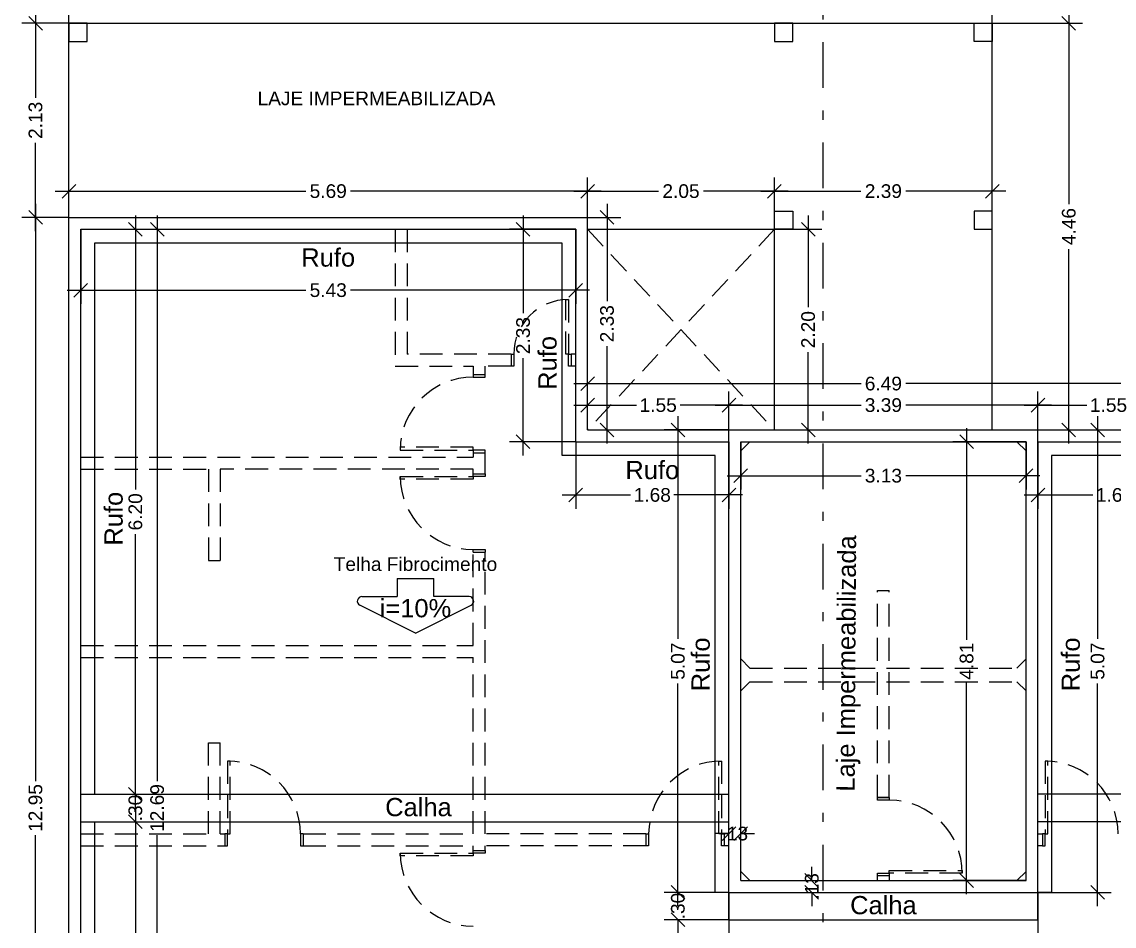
# Model space of a CAD drawing. Extents: x -120 to 1117, y 5 to 675.
# Drawn here: x 39.78 to 51.76, y 98.69 to 108.61 of the extents above; entities that cross this region are included whole.
import ezdxf
from ezdxf.enums import TextEntityAlignment as Align

# ---------------------------------------------------------------- set-up
doc = ezdxf.new("R2010")
doc.units = 0
doc.header["$MEASUREMENT"] = 0
doc.linetypes.add('DASHDOT', pattern=[1, 0.5, -0.25, 0, -0.25])
doc.linetypes.add('HIDDEN', pattern=[0.375, 0.25, -0.125])
doc.layers.get('0').update_dxf_attribs({"linetype": 'CONTINUOUS'})
doc.layers.get('DEFPOINTS').update_dxf_attribs({"linetype": 'CONTINUOUS'})
for name, color, linetype in [('cobertura', 7, 'CONTINUOUS'), ('cota', 1, 'CONTINUOUS'), ('parede', 2, 'CONTINUOUS'), ('projecao', 4, 'HIDDEN'), ('texto', 7, 'CONTINUOUS')]:
    doc.layers.add(name, color=color, linetype=linetype)
doc.styles.get("Standard").update_dxf_attribs({"font": 'arial.ttf'})
doc.dimstyles.new('cotass', dxfattribs={"dimtxt": 0.15, "dimasz": 0.15, "dimexe": 0.15, "dimexo": 0, "dimgap": 0.05, "dimtad": 0, "dimzin": 4, "dimdsep": 46, "dimtxsty": 'Standard', "dimblk": 'OBLIQUE', "dimcen": 0, "dimdle": 0.15, "dimclrd": 256, "dimclrt": 4, "dimadec": 0, "dimazin": 1, "dimtfac": 1, "dimtix": 1, "dimtofl": 0, "dimtmove": 0, "dimatfit": 3, "dimldrblk": 'OPEN30', "dimfxl": 0, "dimtolj": 1, "dimtzin": 0, "dimlwd": -1, "dimarcsym": 0})

# ---------------------------------------------------------------- blocks, each defined once
blk = doc.blocks.new('_Oblique')
at = {"color": 0, "linetype": 'ByBlock', "lineweight": -2}
blk.add_line((-0.5, -0.5), (0.5, 0.5), dxfattribs=at)
blk = doc.blocks.new('*D492')
at = {"layer": 'cota', "transparency": 16777216}
for p, q in [((50.142, 104.152), (50.142, 101.83)), ((50.142, 99.042), (50.142, 101.363))]:
    blk.add_line(p, q, dxfattribs=at)
at = {"layer": 'cota', "color": 0, "lineweight": -2, "transparency": 16777216}
for p, q in [((50.794, 104.002), (49.992, 104.002)), ((50.794, 99.192), (49.992, 99.192))]:
    blk.add_line(p, q, dxfattribs=at)
at = {"layer": 'DEFPOINTS', "color": 0, "transparency": 16777216}
for p in [(50.794, 104.002), (50.142, 99.192), (50.794, 99.192)]:
    blk.add_point(p, dxfattribs=at)
at = {"layer": 'cota', "transparency": 16777216, "xscale": 0.15, "yscale": 0.15, "zscale": 0.15}
for p, rotation in [((50.142, 104.002), 90), ((50.142, 99.192), 270)]:
    blk.add_blockref('_Oblique', p, dxfattribs=dict(at, rotation=rotation))
at = {"layer": 'cota', "color": 4, "transparency": 16777216, "insert": (50.142, 101.597), "char_height": 0.15, "attachment_point": 5, "rotation": 90}
blk.add_mtext('\\A1;4.81', dxfattribs=at)
blk = doc.blocks.new('_Open30')
at = {"color": 0, "linetype": 'ByBlock', "lineweight": -2}
for p, q in [((-1, 0.268), (0, 0)), ((0, 0), (-1, -0.268)), ((0, 0), (-1, 0))]:
    blk.add_line(p, q, dxfattribs=at)
blk = doc.blocks.new('*D493')
at = {"layer": 'cota', "color": 0, "lineweight": -2, "transparency": 16777216}
for p, q in [((47.664, 104.002), (47.664, 103.48)), ((50.794, 104.002), (50.794, 103.48))]:
    blk.add_line(p, q, dxfattribs=at)
at = {"layer": 'cota', "transparency": 16777216}
for p, q in [((47.514, 103.63), (48.984, 103.63)), ((50.944, 103.63), (49.474, 103.63))]:
    blk.add_line(p, q, dxfattribs=at)
at = {"layer": 'DEFPOINTS', "color": 0, "transparency": 16777216}
for p in [(47.664, 104.002), (50.794, 104.002), (47.664, 103.63)]:
    blk.add_point(p, dxfattribs=at)
at = {"layer": 'cota', "transparency": 16777216, "xscale": 0.15, "yscale": 0.15, "zscale": 0.15, "rotation": 180}
blk.add_blockref('_Oblique', (47.664, 103.63), dxfattribs=at)
at = {"layer": 'cota', "transparency": 16777216, "xscale": 0.15, "yscale": 0.15, "zscale": 0.15}
blk.add_blockref('_Oblique', (50.794, 103.63), dxfattribs=at)
at = {"layer": 'cota', "color": 4, "transparency": 16777216, "insert": (49.229, 103.63), "char_height": 0.15, "attachment_point": 5}
blk.add_mtext('\\A1;3.13', dxfattribs=at)
blk = doc.blocks.new('*D494')
at = {"layer": 'cota', "color": 0, "lineweight": -2, "transparency": 16777216}
for p, q in [((45.984, 104.132), (45.984, 104.554)), ((47.534, 104.132), (47.534, 104.554))]:
    blk.add_line(p, q, dxfattribs=at)
at = {"layer": 'cota', "transparency": 16777216}
for p, q in [((45.834, 104.404), (46.521, 104.404)), ((47.684, 104.404), (46.998, 104.404))]:
    blk.add_line(p, q, dxfattribs=at)
at = {"layer": 'DEFPOINTS', "color": 0, "transparency": 16777216}
for p in [(45.984, 104.404), (45.984, 104.132), (47.534, 104.132)]:
    blk.add_point(p, dxfattribs=at)
at = {"layer": 'cota', "transparency": 16777216, "xscale": 0.15, "yscale": 0.15, "zscale": 0.15, "rotation": 180}
blk.add_blockref('_Oblique', (45.984, 104.404), dxfattribs=at)
at = {"layer": 'cota', "transparency": 16777216, "xscale": 0.15, "yscale": 0.15, "zscale": 0.15}
blk.add_blockref('_Oblique', (47.534, 104.404), dxfattribs=at)
at = {"layer": 'cota', "color": 4, "transparency": 16777216, "insert": (46.759, 104.404), "char_height": 0.15, "attachment_point": 5}
blk.add_mtext('\\A1;1.55', dxfattribs=at)
blk = doc.blocks.new('*D495')
at = {"layer": 'cota', "color": 0, "lineweight": -2, "transparency": 16777216}
for p, q in [((47.534, 104.132), (47.534, 104.554)), ((50.924, 104.132), (50.924, 104.554))]:
    blk.add_line(p, q, dxfattribs=at)
at = {"layer": 'cota', "transparency": 16777216}
for p, q in [((47.384, 104.404), (48.984, 104.404)), ((51.074, 104.404), (49.474, 104.404))]:
    blk.add_line(p, q, dxfattribs=at)
at = {"layer": 'DEFPOINTS', "color": 0, "transparency": 16777216}
for p in [(50.924, 104.404), (47.534, 104.132), (50.924, 104.132)]:
    blk.add_point(p, dxfattribs=at)
at = {"layer": 'cota', "transparency": 16777216, "xscale": 0.15, "yscale": 0.15, "zscale": 0.15, "rotation": 180}
blk.add_blockref('_Oblique', (47.534, 104.404), dxfattribs=at)
at = {"layer": 'cota', "transparency": 16777216, "xscale": 0.15, "yscale": 0.15, "zscale": 0.15}
blk.add_blockref('_Oblique', (50.924, 104.404), dxfattribs=at)
at = {"layer": 'cota', "color": 4, "transparency": 16777216, "insert": (49.229, 104.404), "char_height": 0.15, "attachment_point": 5}
blk.add_mtext('\\A1;3.39', dxfattribs=at)
blk = doc.blocks.new('*D496')
at = {"layer": 'cota', "color": 0, "lineweight": -2, "transparency": 16777216}
for p, q in [((50.924, 104.132), (50.924, 104.554)), ((52.474, 104.132), (52.474, 104.554))]:
    blk.add_line(p, q, dxfattribs=at)
at = {"layer": 'cota', "transparency": 16777216}
for p, q in [((50.774, 104.404), (51.461, 104.404)), ((52.624, 104.404), (51.937, 104.404))]:
    blk.add_line(p, q, dxfattribs=at)
at = {"layer": 'DEFPOINTS', "color": 0, "transparency": 16777216}
for p in [(52.474, 104.404), (50.924, 104.132), (52.474, 104.132)]:
    blk.add_point(p, dxfattribs=at)
at = {"layer": 'cota', "transparency": 16777216, "xscale": 0.15, "yscale": 0.15, "zscale": 0.15, "rotation": 180}
blk.add_blockref('_Oblique', (50.924, 104.404), dxfattribs=at)
at = {"layer": 'cota', "transparency": 16777216, "xscale": 0.15, "yscale": 0.15, "zscale": 0.15}
blk.add_blockref('_Oblique', (52.474, 104.404), dxfattribs=at)
at = {"layer": 'cota', "color": 4, "transparency": 16777216, "insert": (51.699, 104.404), "char_height": 0.15, "attachment_point": 5}
blk.add_mtext('\\A1;1.55', dxfattribs=at)
blk = doc.blocks.new('*D497')
at = {"layer": 'cota', "color": 0, "lineweight": -2, "transparency": 16777216}
for p, q in [((50.924, 104.002), (50.924, 103.269)), ((52.604, 104.002), (52.604, 103.269))]:
    blk.add_line(p, q, dxfattribs=at)
at = {"layer": 'cota', "transparency": 16777216}
for p, q in [((50.774, 103.419), (51.526, 103.419)), ((52.754, 103.419), (52.002, 103.419))]:
    blk.add_line(p, q, dxfattribs=at)
at = {"layer": 'DEFPOINTS', "color": 0, "transparency": 16777216}
for p in [(50.924, 104.002), (52.604, 104.002), (50.924, 103.419)]:
    blk.add_point(p, dxfattribs=at)
at = {"layer": 'cota', "transparency": 16777216, "xscale": 0.15, "yscale": 0.15, "zscale": 0.15, "rotation": 180}
blk.add_blockref('_Oblique', (50.924, 103.419), dxfattribs=at)
at = {"layer": 'cota', "transparency": 16777216, "xscale": 0.15, "yscale": 0.15, "zscale": 0.15}
blk.add_blockref('_Oblique', (52.604, 103.419), dxfattribs=at)
at = {"layer": 'cota', "color": 4, "transparency": 16777216, "insert": (51.764, 103.419), "char_height": 0.15, "attachment_point": 5}
blk.add_mtext('\\A1;1.68', dxfattribs=at)
blk = doc.blocks.new('*D498')
at = {"layer": 'cota', "color": 0, "lineweight": -2, "transparency": 16777216}
for p, q in [((45.854, 104.002), (45.854, 103.269)), ((47.534, 104.002), (47.534, 103.269))]:
    blk.add_line(p, q, dxfattribs=at)
at = {"layer": 'cota', "transparency": 16777216}
for p, q in [((45.704, 103.419), (46.456, 103.419)), ((47.684, 103.419), (46.932, 103.419))]:
    blk.add_line(p, q, dxfattribs=at)
at = {"layer": 'DEFPOINTS', "color": 0, "transparency": 16777216}
for p in [(45.854, 104.002), (47.534, 104.002), (45.854, 103.419)]:
    blk.add_point(p, dxfattribs=at)
at = {"layer": 'cota', "transparency": 16777216, "xscale": 0.15, "yscale": 0.15, "zscale": 0.15, "rotation": 180}
blk.add_blockref('_Oblique', (45.854, 103.419), dxfattribs=at)
at = {"layer": 'cota', "transparency": 16777216, "xscale": 0.15, "yscale": 0.15, "zscale": 0.15}
blk.add_blockref('_Oblique', (47.534, 103.419), dxfattribs=at)
at = {"layer": 'cota', "color": 4, "transparency": 16777216, "insert": (46.694, 103.419), "char_height": 0.15, "attachment_point": 5}
blk.add_mtext('\\A1;1.68', dxfattribs=at)
blk = doc.blocks.new('*D499')
at = {"layer": 'cota', "transparency": 16777216}
for p, q in [((46.975, 104.282), (46.975, 101.841)), ((46.975, 98.912), (46.975, 101.352))]:
    blk.add_line(p, q, dxfattribs=at)
at = {"layer": 'cota', "color": 0, "lineweight": -2, "transparency": 16777216}
for p, q in [((47.534, 104.132), (46.825, 104.132)), ((47.534, 99.062), (46.825, 99.062))]:
    blk.add_line(p, q, dxfattribs=at)
at = {"layer": 'DEFPOINTS', "color": 0, "transparency": 16777216}
for p in [(47.534, 104.132), (46.975, 99.062), (47.534, 99.062)]:
    blk.add_point(p, dxfattribs=at)
at = {"layer": 'cota', "transparency": 16777216, "xscale": 0.15, "yscale": 0.15, "zscale": 0.15}
for p, rotation in [((46.975, 104.132), 90), ((46.975, 99.062), 270)]:
    blk.add_blockref('_Oblique', p, dxfattribs=dict(at, rotation=rotation))
at = {"layer": 'cota', "color": 4, "transparency": 16777216, "insert": (46.975, 101.597), "char_height": 0.15, "attachment_point": 5, "rotation": 90}
blk.add_mtext('\\A1;5.07', dxfattribs=at)
blk = doc.blocks.new('*D500')
at = {"layer": 'cota', "transparency": 16777216}
for p, q in [((51.579, 104.282), (51.579, 101.841)), ((51.579, 98.912), (51.579, 101.352))]:
    blk.add_line(p, q, dxfattribs=at)
at = {"layer": 'cota', "color": 0, "lineweight": -2, "transparency": 16777216}
for p, q in [((50.924, 104.132), (51.729, 104.132)), ((50.924, 99.062), (51.729, 99.062))]:
    blk.add_line(p, q, dxfattribs=at)
at = {"layer": 'DEFPOINTS', "color": 0, "transparency": 16777216}
for p in [(50.924, 104.132), (50.924, 99.062), (51.579, 99.062)]:
    blk.add_point(p, dxfattribs=at)
at = {"layer": 'cota', "transparency": 16777216, "xscale": 0.15, "yscale": 0.15, "zscale": 0.15}
for p, rotation in [((51.579, 104.132), 90), ((51.579, 99.062), 270)]:
    blk.add_blockref('_Oblique', p, dxfattribs=dict(at, rotation=rotation))
at = {"layer": 'cota', "color": 4, "transparency": 16777216, "insert": (51.579, 101.597), "char_height": 0.15, "attachment_point": 5, "rotation": 90}
blk.add_mtext('\\A1;5.07', dxfattribs=at)
blk = doc.blocks.new('*D501')
at = {"layer": 'cota', "transparency": 16777216}
for p, q in [((45.277, 106.482), (45.277, 105.413)), ((45.277, 103.852), (45.277, 104.921))]:
    blk.add_line(p, q, dxfattribs=at)
at = {"layer": 'cota', "color": 0, "lineweight": -2, "transparency": 16777216}
for p, q in [((45.854, 106.332), (45.127, 106.332)), ((45.854, 104.002), (45.127, 104.002))]:
    blk.add_line(p, q, dxfattribs=at)
at = {"layer": 'DEFPOINTS', "color": 0, "transparency": 16777216}
for p in [(45.277, 106.332), (45.854, 106.332), (45.854, 104.002)]:
    blk.add_point(p, dxfattribs=at)
at = {"layer": 'cota', "transparency": 16777216, "xscale": 0.15, "yscale": 0.15, "zscale": 0.15}
for p, rotation in [((45.277, 106.332), 90), ((45.277, 104.002), 270)]:
    blk.add_blockref('_Oblique', p, dxfattribs=dict(at, rotation=rotation))
at = {"layer": 'cota', "color": 4, "transparency": 16777216, "insert": (45.277, 105.167), "char_height": 0.15, "attachment_point": 5, "rotation": 90}
blk.add_mtext('\\A1;2.33', dxfattribs=at)
blk = doc.blocks.new('*D502')
at = {"layer": 'cota', "color": 0, "lineweight": -2, "transparency": 16777216}
for p, q in [((40.424, 106.332), (40.424, 105.514)), ((45.854, 106.332), (45.854, 105.514))]:
    blk.add_line(p, q, dxfattribs=at)
at = {"layer": 'cota', "transparency": 16777216}
for p, q in [((40.274, 105.664), (42.894, 105.664)), ((46.004, 105.664), (43.384, 105.664))]:
    blk.add_line(p, q, dxfattribs=at)
at = {"layer": 'DEFPOINTS', "color": 0, "transparency": 16777216}
for p in [(40.424, 106.332), (45.854, 106.332), (40.424, 105.664)]:
    blk.add_point(p, dxfattribs=at)
at = {"layer": 'cota', "transparency": 16777216, "xscale": 0.15, "yscale": 0.15, "zscale": 0.15, "rotation": 180}
blk.add_blockref('_Oblique', (40.424, 105.664), dxfattribs=at)
at = {"layer": 'cota', "transparency": 16777216, "xscale": 0.15, "yscale": 0.15, "zscale": 0.15}
blk.add_blockref('_Oblique', (45.854, 105.664), dxfattribs=at)
at = {"layer": 'cota', "color": 4, "transparency": 16777216, "insert": (43.139, 105.664), "char_height": 0.15, "attachment_point": 5}
blk.add_mtext('\\A1;5.43', dxfattribs=at)
blk = doc.blocks.new('*D503')
at = {"layer": 'cota', "transparency": 16777216}
for p, q in [((41.263, 106.482), (41.263, 100.283)), ((41.263, 93.492), (41.263, 99.69))]:
    blk.add_line(p, q, dxfattribs=at)
at = {"layer": 'cota', "color": 0, "lineweight": -2, "transparency": 16777216}
for p, q in [((40.424, 106.332), (41.413, 106.332)), ((40.424, 93.642), (41.413, 93.642))]:
    blk.add_line(p, q, dxfattribs=at)
at = {"layer": 'DEFPOINTS', "color": 0, "transparency": 16777216}
for p in [(40.424, 106.332), (40.424, 93.642), (41.263, 93.642)]:
    blk.add_point(p, dxfattribs=at)
at = {"layer": 'cota', "transparency": 16777216, "xscale": 0.15, "yscale": 0.15, "zscale": 0.15}
for p, rotation in [((41.263, 106.332), 90), ((41.263, 93.642), 270)]:
    blk.add_blockref('_Oblique', p, dxfattribs=dict(at, rotation=rotation))
at = {"layer": 'cota', "color": 4, "transparency": 16777216, "insert": (41.263, 99.987), "char_height": 0.15, "attachment_point": 5, "rotation": 90}
blk.add_mtext('\\A1;12.69', dxfattribs=at)
blk = doc.blocks.new('*D504')
at = {"layer": 'cota', "transparency": 16777216}
for p, q in [((41.024, 106.482), (41.024, 103.479)), ((41.024, 99.987), (41.024, 102.989))]:
    blk.add_line(p, q, dxfattribs=at)
at = {"layer": 'cota', "color": 0, "lineweight": -2, "transparency": 16777216}
for p, q in [((40.424, 106.332), (41.174, 106.332)), ((40.424, 100.137), (41.174, 100.137))]:
    blk.add_line(p, q, dxfattribs=at)
at = {"layer": 'DEFPOINTS', "color": 0, "transparency": 16777216}
for p in [(40.424, 106.332), (41.024, 106.332), (40.424, 100.137)]:
    blk.add_point(p, dxfattribs=at)
at = {"layer": 'cota', "transparency": 16777216, "xscale": 0.15, "yscale": 0.15, "zscale": 0.15}
for p, rotation in [((41.024, 106.332), 90), ((41.024, 100.137), 270)]:
    blk.add_blockref('_Oblique', p, dxfattribs=dict(at, rotation=rotation))
at = {"layer": 'cota', "color": 4, "transparency": 16777216, "insert": (41.024, 103.234), "char_height": 0.15, "attachment_point": 5, "rotation": 90}
blk.add_mtext('\\A1;6.20', dxfattribs=at)
blk = doc.blocks.new('*D505')
at = {"layer": 'cota', "transparency": 16777216}
for p, q in [((41.024, 99.987), (41.024, 96.984)), ((41.024, 93.492), (41.024, 96.494))]:
    blk.add_line(p, q, dxfattribs=at)
at = {"layer": 'cota', "color": 0, "lineweight": -2, "transparency": 16777216}
for p, q in [((40.424, 99.837), (41.174, 99.837)), ((40.424, 93.642), (41.174, 93.642))]:
    blk.add_line(p, q, dxfattribs=at)
at = {"layer": 'DEFPOINTS', "color": 0, "transparency": 16777216}
for p in [(40.424, 99.837), (40.424, 93.642), (41.024, 93.642)]:
    blk.add_point(p, dxfattribs=at)
at = {"layer": 'cota', "transparency": 16777216, "xscale": 0.15, "yscale": 0.15, "zscale": 0.15}
for p, rotation in [((41.024, 99.837), 90), ((41.024, 93.642), 270)]:
    blk.add_blockref('_Oblique', p, dxfattribs=dict(at, rotation=rotation))
at = {"layer": 'cota', "color": 4, "transparency": 16777216, "insert": (41.024, 96.739), "char_height": 0.15, "attachment_point": 5, "rotation": 90}
blk.add_mtext('\\A1;6.20', dxfattribs=at)
blk = doc.blocks.new('*D506')
at = {"layer": 'cota', "transparency": 16777216}
for p, q in [((41.024, 100.137), (41.024, 100.287)), ((41.024, 99.837), (41.024, 99.687))]:
    blk.add_line(p, q, dxfattribs=at)
at = {"layer": 'cota', "color": 0, "lineweight": -2, "transparency": 16777216}
for p, q in [((40.424, 100.137), (41.174, 100.137)), ((40.424, 99.837), (41.174, 99.837))]:
    blk.add_line(p, q, dxfattribs=at)
at = {"layer": 'DEFPOINTS', "color": 0, "transparency": 16777216}
for p in [(40.424, 100.137), (40.424, 99.837), (41.024, 99.837)]:
    blk.add_point(p, dxfattribs=at)
at = {"layer": 'cota', "transparency": 16777216, "xscale": 0.15, "yscale": 0.15, "zscale": 0.15}
for p, rotation in [((41.024, 100.137), 270), ((41.024, 99.837), 90)]:
    blk.add_blockref('_Oblique', p, dxfattribs=dict(at, rotation=rotation))
at = {"layer": 'cota', "color": 4, "transparency": 16777216, "insert": (41.024, 99.987), "char_height": 0.15, "attachment_point": 5, "rotation": 90}
blk.add_mtext('\\A1;.30', dxfattribs=at)
blk = doc.blocks.new('*D511')
at = {"layer": 'cota', "transparency": 16777216}
for p, q in [((39.928, 106.612), (39.928, 100.283)), ((39.928, 93.362), (39.928, 99.69))]:
    blk.add_line(p, q, dxfattribs=at)
at = {"layer": 'cota', "color": 0, "lineweight": -2, "transparency": 16777216}
for p, q in [((40.294, 106.462), (39.778, 106.462)), ((40.294, 93.512), (39.778, 93.512))]:
    blk.add_line(p, q, dxfattribs=at)
at = {"layer": 'DEFPOINTS', "color": 0, "transparency": 16777216}
for p in [(39.928, 106.462), (40.294, 106.462), (40.294, 93.512)]:
    blk.add_point(p, dxfattribs=at)
at = {"layer": 'cota', "transparency": 16777216, "xscale": 0.15, "yscale": 0.15, "zscale": 0.15}
for p, rotation in [((39.928, 106.462), 90), ((39.928, 93.512), 270)]:
    blk.add_blockref('_Oblique', p, dxfattribs=dict(at, rotation=rotation))
at = {"layer": 'cota', "color": 4, "transparency": 16777216, "insert": (39.928, 99.987), "char_height": 0.15, "attachment_point": 5, "rotation": 90}
blk.add_mtext('\\A1;12.95', dxfattribs=at)
blk = doc.blocks.new('*D512')
at = {"layer": 'cota', "color": 0, "lineweight": -2, "transparency": 16777216}
for p, q in [((40.294, 106.462), (40.294, 106.9)), ((45.984, 106.462), (45.984, 106.9))]:
    blk.add_line(p, q, dxfattribs=at)
at = {"layer": 'cota', "transparency": 16777216}
for p, q in [((40.144, 106.75), (42.894, 106.75)), ((46.134, 106.75), (43.384, 106.75))]:
    blk.add_line(p, q, dxfattribs=at)
at = {"layer": 'DEFPOINTS', "color": 0, "transparency": 16777216}
for p in [(45.984, 106.75), (40.294, 106.462), (45.984, 106.462)]:
    blk.add_point(p, dxfattribs=at)
at = {"layer": 'cota', "transparency": 16777216, "xscale": 0.15, "yscale": 0.15, "zscale": 0.15, "rotation": 180}
blk.add_blockref('_Oblique', (40.294, 106.75), dxfattribs=at)
at = {"layer": 'cota', "transparency": 16777216, "xscale": 0.15, "yscale": 0.15, "zscale": 0.15}
blk.add_blockref('_Oblique', (45.984, 106.75), dxfattribs=at)
at = {"layer": 'cota', "color": 4, "transparency": 16777216, "insert": (43.139, 106.75), "char_height": 0.15, "attachment_point": 5}
blk.add_mtext('\\A1;5.69', dxfattribs=at)
blk = doc.blocks.new('*D513')
at = {"layer": 'cota', "transparency": 16777216}
for p, q in [((46.198, 106.612), (46.198, 105.543)), ((46.198, 103.982), (46.198, 105.051))]:
    blk.add_line(p, q, dxfattribs=at)
at = {"layer": 'cota', "color": 0, "lineweight": -2, "transparency": 16777216}
for p, q in [((45.984, 106.462), (46.348, 106.462)), ((45.984, 104.132), (46.348, 104.132))]:
    blk.add_line(p, q, dxfattribs=at)
at = {"layer": 'DEFPOINTS', "color": 0, "transparency": 16777216}
for p in [(45.984, 106.462), (46.198, 106.462), (45.984, 104.132)]:
    blk.add_point(p, dxfattribs=at)
at = {"layer": 'cota', "transparency": 16777216, "xscale": 0.15, "yscale": 0.15, "zscale": 0.15}
for p, rotation in [((46.198, 106.462), 90), ((46.198, 104.132), 270)]:
    blk.add_blockref('_Oblique', p, dxfattribs=dict(at, rotation=rotation))
at = {"layer": 'cota', "color": 4, "transparency": 16777216, "insert": (46.198, 105.297), "char_height": 0.15, "attachment_point": 5, "rotation": 90}
blk.add_mtext('\\A1;2.33', dxfattribs=at)
blk = doc.blocks.new('*D514')
at = {"layer": 'cota', "color": 0, "lineweight": -2, "transparency": 16777216}
for p, q in [((45.984, 104.132), (45.984, 104.79)), ((52.474, 104.132), (52.474, 104.79))]:
    blk.add_line(p, q, dxfattribs=at)
at = {"layer": 'cota', "transparency": 16777216}
for p, q in [((45.834, 104.64), (48.984, 104.64)), ((52.624, 104.64), (49.475, 104.64))]:
    blk.add_line(p, q, dxfattribs=at)
at = {"layer": 'DEFPOINTS', "color": 0, "transparency": 16777216}
for p in [(52.474, 104.64), (45.984, 104.132), (52.474, 104.132)]:
    blk.add_point(p, dxfattribs=at)
at = {"layer": 'cota', "transparency": 16777216, "xscale": 0.15, "yscale": 0.15, "zscale": 0.15, "rotation": 180}
blk.add_blockref('_Oblique', (45.984, 104.64), dxfattribs=at)
at = {"layer": 'cota', "transparency": 16777216, "xscale": 0.15, "yscale": 0.15, "zscale": 0.15}
blk.add_blockref('_Oblique', (52.474, 104.64), dxfattribs=at)
at = {"layer": 'cota', "color": 4, "transparency": 16777216, "insert": (49.229, 104.64), "char_height": 0.15, "attachment_point": 5}
blk.add_mtext('\\A1;6.49', dxfattribs=at)
blk = doc.blocks.new('*D525')
at = {"layer": 'cota', "color": 0, "lineweight": -2, "transparency": 16777216}
for p, q in [((47.534, 99.062), (47.534, 98.324)), ((50.924, 99.062), (50.924, 98.324))]:
    blk.add_line(p, q, dxfattribs=at)
at = {"layer": 'cota', "transparency": 16777216}
for p, q in [((47.384, 98.474), (48.984, 98.474)), ((51.074, 98.474), (49.474, 98.474))]:
    blk.add_line(p, q, dxfattribs=at)
at = {"layer": 'DEFPOINTS', "color": 0, "transparency": 16777216}
for p in [(47.534, 99.062), (50.924, 99.062), (50.924, 98.474)]:
    blk.add_point(p, dxfattribs=at)
at = {"layer": 'cota', "transparency": 16777216, "xscale": 0.15, "yscale": 0.15, "zscale": 0.15, "rotation": 180}
blk.add_blockref('_Oblique', (47.534, 98.474), dxfattribs=at)
at = {"layer": 'cota', "transparency": 16777216, "xscale": 0.15, "yscale": 0.15, "zscale": 0.15}
blk.add_blockref('_Oblique', (50.924, 98.474), dxfattribs=at)
at = {"layer": 'cota', "color": 4, "transparency": 16777216, "insert": (49.229, 98.474), "char_height": 0.15, "attachment_point": 5}
blk.add_mtext('\\A1;3.39', dxfattribs=at)
blk = doc.blocks.new('*D526')
at = {"layer": 'cota', "transparency": 16777216}
for p, q in [((46.975, 99.062), (46.975, 99.212)), ((46.975, 98.762), (46.975, 98.612))]:
    blk.add_line(p, q, dxfattribs=at)
at = {"layer": 'cota', "color": 0, "lineweight": -2, "transparency": 16777216}
for p, q in [((47.534, 99.062), (46.825, 99.062)), ((47.534, 98.762), (46.825, 98.762))]:
    blk.add_line(p, q, dxfattribs=at)
at = {"layer": 'DEFPOINTS', "color": 0, "transparency": 16777216}
for p in [(46.975, 99.062), (47.534, 99.062), (47.534, 98.762)]:
    blk.add_point(p, dxfattribs=at)
at = {"layer": 'cota', "transparency": 16777216, "xscale": 0.15, "yscale": 0.15, "zscale": 0.15}
for p, rotation in [((46.975, 99.062), 270), ((46.975, 98.762), 90)]:
    blk.add_blockref('_Oblique', p, dxfattribs=dict(at, rotation=rotation))
at = {"layer": 'cota', "color": 4, "transparency": 16777216, "insert": (46.975, 98.912), "char_height": 0.15, "attachment_point": 5, "rotation": 90}
blk.add_mtext('\\A1;.30', dxfattribs=at)
blk = doc.blocks.new('*D527')
at = {"layer": 'cota', "transparency": 16777216}
blk.add_line((49.229, 92.612), (49.229, 92.912), dxfattribs=at)
at = {"layer": 'DEFPOINTS', "color": 0, "transparency": 16777216}
for p in [(49.229, 109.126), (49.229, 92.912)]:
    blk.add_point(p, dxfattribs=at)
at = {"layer": 'cota', "transparency": 16777216, "xscale": 0.15, "yscale": 0.15, "zscale": 0.15, "rotation": 90}
blk.add_blockref('_Oblique', (49.229, 92.912), dxfattribs=at)
at = {"layer": 'cota', "color": 4, "transparency": 16777216, "insert": (49.229, 92.251), "char_height": 0.15, "attachment_point": 5, "rotation": 90}
blk.add_mtext('\\A1;R16.21', dxfattribs=at)
blk = doc.blocks.new('*D532')
at = {"layer": 'cota', "transparency": 16777216}
for p, q in [((39.928, 108.742), (39.928, 107.773)), ((39.928, 106.312), (39.928, 107.281))]:
    blk.add_line(p, q, dxfattribs=at)
at = {"layer": 'cota', "color": 0, "lineweight": -2, "transparency": 16777216}
for p, q in [((40.294, 108.592), (39.778, 108.592)), ((40.294, 106.462), (39.778, 106.462))]:
    blk.add_line(p, q, dxfattribs=at)
at = {"layer": 'DEFPOINTS', "color": 0, "transparency": 16777216}
for p in [(39.928, 108.592), (40.294, 108.592), (40.294, 106.462)]:
    blk.add_point(p, dxfattribs=at)
at = {"layer": 'cota', "transparency": 16777216, "xscale": 0.15, "yscale": 0.15, "zscale": 0.15}
for p, rotation in [((39.928, 108.592), 90), ((39.928, 106.462), 270)]:
    blk.add_blockref('_Oblique', p, dxfattribs=dict(at, rotation=rotation))
at = {"layer": 'cota', "color": 4, "transparency": 16777216, "insert": (39.928, 107.527), "char_height": 0.15, "attachment_point": 5, "rotation": 90}
blk.add_mtext('\\A1;2.13', dxfattribs=at)
blk = doc.blocks.new('*D533')
at = {"layer": 'cota', "color": 0, "lineweight": -2, "transparency": 16777216}
for p, q in [((40.294, 108.592), (40.294, 109.273)), ((50.424, 108.592), (50.424, 109.273))]:
    blk.add_line(p, q, dxfattribs=at)
at = {"layer": 'cota', "transparency": 16777216}
for p, q in [((40.144, 109.123), (45.063, 109.123)), ((50.574, 109.123), (45.655, 109.123))]:
    blk.add_line(p, q, dxfattribs=at)
at = {"layer": 'DEFPOINTS', "color": 0, "transparency": 16777216}
for p in [(50.424, 109.123), (40.294, 108.592), (50.424, 108.592)]:
    blk.add_point(p, dxfattribs=at)
at = {"layer": 'cota', "transparency": 16777216, "xscale": 0.15, "yscale": 0.15, "zscale": 0.15, "rotation": 180}
blk.add_blockref('_Oblique', (40.294, 109.123), dxfattribs=at)
at = {"layer": 'cota', "transparency": 16777216, "xscale": 0.15, "yscale": 0.15, "zscale": 0.15}
blk.add_blockref('_Oblique', (50.424, 109.123), dxfattribs=at)
at = {"layer": 'cota', "color": 4, "transparency": 16777216, "insert": (45.359, 109.123), "char_height": 0.15, "attachment_point": 5}
blk.add_mtext('\\A1;10.13', dxfattribs=at)
blk = doc.blocks.new('*D534')
at = {"layer": 'cota', "transparency": 16777216}
for p, q in [((51.263, 108.742), (51.263, 106.609)), ((51.263, 103.982), (51.263, 106.114))]:
    blk.add_line(p, q, dxfattribs=at)
at = {"layer": 'cota', "color": 0, "lineweight": -2, "transparency": 16777216}
for p, q in [((50.424, 108.592), (51.413, 108.592)), ((50.724, 104.132), (51.413, 104.132))]:
    blk.add_line(p, q, dxfattribs=at)
at = {"layer": 'DEFPOINTS', "color": 0, "transparency": 16777216}
for p in [(50.424, 108.592), (51.263, 108.592), (50.724, 104.132)]:
    blk.add_point(p, dxfattribs=at)
at = {"layer": 'cota', "transparency": 16777216, "xscale": 0.15, "yscale": 0.15, "zscale": 0.15}
for p, rotation in [((51.263, 108.592), 90), ((51.263, 104.132), 270)]:
    blk.add_blockref('_Oblique', p, dxfattribs=dict(at, rotation=rotation))
at = {"layer": 'cota', "color": 4, "transparency": 16777216, "insert": (51.263, 106.362), "char_height": 0.15, "attachment_point": 5, "rotation": 90}
blk.add_mtext('\\A1;4.46', dxfattribs=at)
blk = doc.blocks.new('*D535')
at = {"layer": 'cota', "transparency": 16777216}
for p, q in [((48.404, 106.482), (48.404, 105.477)), ((48.404, 103.982), (48.404, 104.986))]:
    blk.add_line(p, q, dxfattribs=at)
at = {"layer": 'cota', "color": 0, "lineweight": -2, "transparency": 16777216}
for p, q in [((48.034, 106.332), (48.554, 106.332)), ((47.734, 104.132), (48.554, 104.132))]:
    blk.add_line(p, q, dxfattribs=at)
at = {"layer": 'DEFPOINTS', "color": 0, "transparency": 16777216}
for p in [(48.034, 106.332), (47.734, 104.132), (48.404, 104.132)]:
    blk.add_point(p, dxfattribs=at)
at = {"layer": 'cota', "transparency": 16777216, "xscale": 0.15, "yscale": 0.15, "zscale": 0.15}
for p, rotation in [((48.404, 106.332), 90), ((48.404, 104.132), 270)]:
    blk.add_blockref('_Oblique', p, dxfattribs=dict(at, rotation=rotation))
at = {"layer": 'cota', "color": 4, "transparency": 16777216, "insert": (48.404, 105.232), "char_height": 0.15, "attachment_point": 5, "rotation": 90}
blk.add_mtext('\\A1;2.20', dxfattribs=at)
blk = doc.blocks.new('*D536')
at = {"layer": 'cota', "color": 0, "lineweight": -2, "transparency": 16777216}
for p, q in [((45.984, 106.332), (45.984, 106.9)), ((48.034, 106.332), (48.034, 106.9))]:
    blk.add_line(p, q, dxfattribs=at)
at = {"layer": 'cota', "transparency": 16777216}
for p, q in [((45.834, 106.75), (46.763, 106.75)), ((48.184, 106.75), (47.256, 106.75))]:
    blk.add_line(p, q, dxfattribs=at)
at = {"layer": 'DEFPOINTS', "color": 0, "transparency": 16777216}
for p in [(45.984, 106.75), (45.984, 106.332), (48.034, 106.332)]:
    blk.add_point(p, dxfattribs=at)
at = {"layer": 'cota', "transparency": 16777216, "xscale": 0.15, "yscale": 0.15, "zscale": 0.15, "rotation": 180}
blk.add_blockref('_Oblique', (45.984, 106.75), dxfattribs=at)
at = {"layer": 'cota', "transparency": 16777216, "xscale": 0.15, "yscale": 0.15, "zscale": 0.15}
blk.add_blockref('_Oblique', (48.034, 106.75), dxfattribs=at)
at = {"layer": 'cota', "color": 4, "transparency": 16777216, "insert": (47.009, 106.75), "char_height": 0.15, "attachment_point": 5}
blk.add_mtext('\\A1;2.05', dxfattribs=at)
blk = doc.blocks.new('*D537')
at = {"layer": 'cota', "color": 0, "lineweight": -2, "transparency": 16777216}
for p, q in [((48.034, 106.332), (48.034, 106.9)), ((50.424, 106.332), (50.424, 106.9))]:
    blk.add_line(p, q, dxfattribs=at)
at = {"layer": 'cota', "transparency": 16777216}
for p, q in [((47.884, 106.75), (48.983, 106.75)), ((50.574, 106.75), (49.475, 106.75))]:
    blk.add_line(p, q, dxfattribs=at)
at = {"layer": 'DEFPOINTS', "color": 0, "transparency": 16777216}
for p in [(50.424, 106.75), (48.034, 106.332), (50.424, 106.332)]:
    blk.add_point(p, dxfattribs=at)
at = {"layer": 'cota', "transparency": 16777216, "xscale": 0.15, "yscale": 0.15, "zscale": 0.15, "rotation": 180}
blk.add_blockref('_Oblique', (48.034, 106.75), dxfattribs=at)
at = {"layer": 'cota', "transparency": 16777216, "xscale": 0.15, "yscale": 0.15, "zscale": 0.15}
blk.add_blockref('_Oblique', (50.424, 106.75), dxfattribs=at)
at = {"layer": 'cota', "color": 4, "transparency": 16777216, "insert": (49.229, 106.75), "char_height": 0.15, "attachment_point": 5}
blk.add_mtext('\\A1;2.39', dxfattribs=at)
blk = doc.blocks.new('*D832')
at = {"layer": 'cota', "color": 0, "lineweight": -2, "transparency": 16777216}
for p, q in [((47.534, 99.062), (47.534, 99.856)), ((47.664, 99.192), (47.664, 99.856))]:
    blk.add_line(p, q, dxfattribs=at)
at = {"layer": 'cota', "transparency": 16777216}
for p, q in [((47.534, 99.706), (47.384, 99.706)), ((47.664, 99.706), (47.814, 99.706))]:
    blk.add_line(p, q, dxfattribs=at)
at = {"layer": 'DEFPOINTS', "color": 0, "transparency": 16777216}
for p in [(47.664, 99.706), (47.664, 99.192), (47.534, 99.062)]:
    blk.add_point(p, dxfattribs=at)
at = {"layer": 'cota', "transparency": 16777216, "xscale": 0.15, "yscale": 0.15, "zscale": 0.15}
blk.add_blockref('_Oblique', (47.534, 99.706), dxfattribs=at)
at = {"layer": 'cota', "transparency": 16777216, "xscale": 0.15, "yscale": 0.15, "zscale": 0.15, "rotation": 180}
blk.add_blockref('_Oblique', (47.664, 99.706), dxfattribs=at)
at = {"layer": 'cota', "color": 4, "transparency": 16777216, "insert": (47.599, 99.706), "char_height": 0.15, "attachment_point": 5}
blk.add_mtext('\\A1;.13', dxfattribs=at)
blk = doc.blocks.new('*D833')
at = {"layer": 'cota', "transparency": 16777216}
for p, q in [((48.444, 99.192), (48.444, 99.342)), ((48.444, 99.062), (48.444, 98.912))]:
    blk.add_line(p, q, dxfattribs=at)
at = {"layer": 'cota', "color": 0, "lineweight": -2, "transparency": 16777216}
for p, q in [((47.664, 99.192), (48.594, 99.192)), ((47.534, 99.062), (48.594, 99.062))]:
    blk.add_line(p, q, dxfattribs=at)
at = {"layer": 'DEFPOINTS', "color": 0, "transparency": 16777216}
for p in [(47.664, 99.192), (48.444, 99.192), (47.534, 99.062)]:
    blk.add_point(p, dxfattribs=at)
at = {"layer": 'cota', "transparency": 16777216, "xscale": 0.15, "yscale": 0.15, "zscale": 0.15}
for p, rotation in [((48.444, 99.192), 270), ((48.444, 99.062), 90)]:
    blk.add_blockref('_Oblique', p, dxfattribs=dict(at, rotation=rotation))
at = {"layer": 'cota', "color": 4, "transparency": 16777216, "insert": (48.444, 99.127), "char_height": 0.15, "attachment_point": 5, "rotation": 90}
blk.add_mtext('\\A1;.13', dxfattribs=at)

msp = doc.modelspace()

# ---------------------------------------------------------------- linework, layer by layer
at = {"layer": 'cobertura'}
for p, q in [((40.294, 108.592), (50.424, 108.592)), ((40.294, 106.462), (40.294, 108.592)), ((50.424, 104.132), (50.424, 108.592)), ((45.984, 106.332), (48.034, 106.332)), ((48.034, 104.132), (48.034, 106.332))]:
    msp.add_line(p, q, dxfattribs=at)
for points in [[(47.534, 99.062), (47.384, 99.062), (47.384, 103.852), (45.704, 103.852), (45.704, 106.182), (40.574, 106.182), (40.574, 100.137)], [(57.884, 100.137), (57.884, 106.182), (52.754, 106.182), (52.754, 103.852), (51.074, 103.852), (51.074, 99.062), (50.924, 99.062)]]:
    msp.add_lwpolyline(points, dxfattribs=at)
msp.add_lwpolyline([(40.574, 99.837), (40.574, 93.792), (44.88, 93.792, 0.137953), (53.579, 93.792), (57.884, 93.792), (57.884, 99.837)], format="xyb", dxfattribs=at)
at = {"layer": 'cota', "color": 4}
for p, q in [((43.896, 102.505), (43.896, 102.305)), ((43.896, 102.505), (44.296, 102.505)), ((44.296, 102.305), (44.296, 102.505)), ((44.096, 101.905), (43.486, 102.21)), ((43.508, 102.305), (43.896, 102.305)), ((44.096, 101.905), (44.707, 102.21)), ((44.685, 102.305), (44.296, 102.305))]:
    msp.add_line(p, q, dxfattribs=at)
at = {"layer": 'cota', "color": 6, "linetype": 'DASHDOT'}
msp.add_lwpolyline([(48.564, 109.484), (48.564, 92.429)], dxfattribs=at)
at = {"layer": 'cota', "color": 4}
for centre, start, end in [((43.508, 102.255), 89.986, 243.4303), ((44.685, 102.255), 296.5682, 90.014)]:
    msp.add_arc(centre, 0.05, start, end, dxfattribs=at)
at = {"layer": 'parede', "color": 6}
for p, q in [((40.294, 93.512), (40.294, 106.462)), ((40.294, 106.462), (45.984, 106.462)), ((45.984, 104.132), (45.984, 106.462)), ((40.424, 93.642), (40.424, 106.332)), ((40.424, 106.332), (45.854, 106.332)), ((45.854, 104.002), (45.854, 106.332)), ((45.984, 104.132), (47.534, 104.132)), ((50.924, 104.132), (52.474, 104.132)), ((45.854, 104.002), (47.534, 104.002)), ((50.924, 104.002), (52.604, 104.002)), ((40.424, 100.137), (47.534, 100.137)), ((58.034, 100.137), (50.924, 100.137)), ((40.424, 99.837), (47.534, 99.837)), ((58.034, 99.837), (50.924, 99.837)), ((47.534, 98.762), (47.534, 99.062)), ((50.924, 98.762), (50.924, 99.062)), ((47.534, 98.762), (50.924, 98.762))]:
    msp.add_line(p, q, dxfattribs=at)
at = {"layer": 'parede'}
for p, q in [((47.534, 99.062), (47.534, 104.132)), ((47.534, 104.132), (50.924, 104.132)), ((50.924, 99.062), (50.924, 104.132)), ((47.664, 99.192), (47.664, 104.002)), ((47.664, 104.002), (50.794, 104.002)), ((50.794, 99.192), (50.794, 104.002)), ((47.664, 99.192), (50.794, 99.192)), ((47.534, 99.062), (50.924, 99.062))]:
    msp.add_line(p, q, dxfattribs=at)
at = {"layer": 'projecao'}
for p, q in [((43.874, 106.332), (43.874, 104.832)), ((44.004, 106.332), (44.004, 104.962)), ((48.034, 106.332), (45.984, 104.132)), ((45.984, 106.332), (48.034, 104.132)), ((45.144, 104.962), (44.004, 104.962)), ((45.144, 104.962), (45.144, 104.832)), ((45.854, 104.962), (45.804, 104.962)), ((45.804, 104.962), (45.804, 104.832)), ((43.874, 104.832), (44.729, 104.832)), ((44.729, 104.832), (44.729, 104.742)), ((44.729, 104.742), (44.859, 104.742)), ((44.859, 104.742), (44.859, 104.832)), ((45.144, 104.832), (44.859, 104.832)), ((45.854, 104.832), (45.804, 104.832)), ((47.664, 103.902), (47.764, 104.002)), ((50.694, 104.002), (50.794, 103.902)), ((40.424, 103.832), (44.729, 103.832)), ((44.729, 103.882), (44.729, 103.832)), ((44.729, 103.882), (44.859, 103.882)), ((44.859, 103.652), (44.859, 103.882)), ((40.424, 103.702), (41.824, 103.702)), ((41.824, 103.702), (41.824, 102.702)), ((44.729, 103.702), (41.954, 103.702)), ((41.954, 103.702), (41.954, 102.702)), ((44.729, 103.652), (44.729, 103.702)), ((44.729, 103.652), (44.859, 103.652)), ((41.824, 102.702), (41.954, 102.702)), ((44.729, 101.767), (44.729, 102.792)), ((44.729, 102.792), (44.859, 102.792)), ((44.859, 99.702), (44.859, 102.792)), ((49.164, 100.102), (49.164, 102.372)), ((49.164, 102.372), (49.294, 102.372)), ((49.294, 100.102), (49.294, 102.372)), ((40.424, 101.767), (44.729, 101.767)), ((40.424, 101.637), (44.729, 101.637)), ((44.729, 99.702), (44.729, 101.637)), ((47.764, 101.522), (47.664, 101.622)), ((50.794, 101.622), (50.694, 101.522)), ((47.764, 101.522), (50.694, 101.522)), ((47.664, 101.272), (47.764, 101.372)), ((47.764, 101.372), (50.694, 101.372)), ((50.794, 101.272), (50.694, 101.372)), ((41.824, 99.702), (41.824, 100.702)), ((41.824, 100.702), (41.954, 100.702)), ((41.954, 99.702), (41.954, 100.702)), ((49.164, 100.102), (49.294, 100.102)), ((49.294, 100.102), (49.164, 100.102)), ((40.424, 99.702), (41.824, 99.702)), ((41.954, 99.702), (42.004, 99.702)), ((42.004, 99.702), (42.004, 99.572)), ((42.864, 99.702), (42.834, 99.702)), ((42.864, 99.702), (44.729, 99.702)), ((42.864, 99.702), (42.864, 99.572)), ((46.624, 99.702), (44.859, 99.702)), ((46.624, 99.702), (46.624, 99.572)), ((47.534, 99.702), (47.484, 99.702)), ((47.484, 99.702), (47.484, 99.572)), ((50.924, 99.702), (50.974, 99.702)), ((50.974, 99.702), (50.974, 99.572)), ((40.424, 99.572), (42.004, 99.572)), ((42.864, 99.572), (44.729, 99.572)), ((44.729, 99.522), (44.729, 99.572)), ((44.729, 99.522), (44.859, 99.522)), ((46.624, 99.572), (44.859, 99.572)), ((44.859, 99.522), (44.859, 99.572)), ((47.534, 99.572), (47.484, 99.572)), ((50.974, 99.572), (50.924, 99.572)), ((47.764, 99.192), (47.664, 99.292)), ((49.294, 99.242), (49.164, 99.242)), ((49.164, 99.192), (49.164, 99.242)), ((49.294, 99.242), (49.294, 99.192)), ((50.794, 99.292), (50.694, 99.192))]:
    msp.add_line(p, q, dxfattribs=at)
for points in [[(40.294, 108.592), (40.294, 108.392), (40.494, 108.392), (40.494, 108.592), (40.294, 108.592)], [(48.034, 108.592), (48.034, 108.392), (48.234, 108.392), (48.234, 108.592), (48.034, 108.592)], [(50.424, 108.592), (50.424, 108.392), (50.224, 108.392), (50.224, 108.592), (50.424, 108.592)], [(48.034, 106.332), (48.034, 106.532), (48.234, 106.532), (48.234, 106.332), (48.034, 106.332)], [(50.424, 106.332), (50.424, 106.532), (50.224, 106.532), (50.224, 106.332), (50.424, 106.332)], [(45.774, 104.962), (45.744, 104.962), (45.744, 105.562), (45.774, 105.562), (45.774, 104.962)], [(44.729, 103.912), (44.729, 103.942), (43.929, 103.942), (43.929, 103.912), (44.729, 103.912)], [(44.729, 103.622), (44.729, 103.592), (43.929, 103.592), (43.929, 103.622), (44.729, 103.622)], [(42.034, 99.702), (42.064, 99.702), (42.064, 100.502), (42.034, 100.502), (42.034, 99.702)], [(47.454, 99.702), (47.424, 99.702), (47.424, 100.502), (47.454, 100.502), (47.454, 99.702)], [(51.004, 99.702), (51.034, 99.702), (51.034, 100.502), (51.004, 100.502), (51.004, 99.702)], [(44.729, 99.492), (44.729, 99.462), (43.929, 99.462), (43.929, 99.492), (44.729, 99.492)], [(49.294, 99.272), (49.294, 99.302), (50.094, 99.302), (50.094, 99.272), (49.294, 99.272)]]:
    msp.add_lwpolyline(points, close=True, dxfattribs=at)
for points in [[(45.144, 104.962), (45.174, 104.962), (45.174, 104.832), (45.144, 104.832)], [(45.804, 104.832), (45.774, 104.832), (45.774, 104.962), (45.804, 104.962)], [(44.729, 104.742), (44.729, 104.712), (44.859, 104.712), (44.859, 104.742)], [(44.859, 103.882), (44.859, 103.912), (44.729, 103.912), (44.729, 103.882)], [(44.859, 103.652), (44.859, 103.622), (44.729, 103.622), (44.729, 103.652)], [(44.729, 102.792), (44.729, 102.822), (44.859, 102.822), (44.859, 102.792)], [(49.294, 100.102), (49.294, 100.072), (49.164, 100.072), (49.164, 100.102)], [(42.004, 99.572), (42.034, 99.572), (42.034, 99.702), (42.004, 99.702)], [(42.864, 99.702), (42.834, 99.702), (42.834, 99.572), (42.864, 99.572)], [(46.624, 99.702), (46.654, 99.702), (46.654, 99.572), (46.624, 99.572)], [(47.484, 99.572), (47.454, 99.572), (47.454, 99.702), (47.484, 99.702)], [(50.974, 99.572), (51.004, 99.572), (51.004, 99.702), (50.974, 99.702)], [(44.859, 99.522), (44.859, 99.492), (44.729, 99.492), (44.729, 99.522)], [(49.164, 99.242), (49.164, 99.272), (49.294, 99.272), (49.294, 99.242)]]:
    msp.add_lwpolyline(points, dxfattribs=at)
for centre, radius, start, end in [((45.774, 104.962), 0.6, 90, 180), ((44.729, 103.912), 0.8, 90, 180), ((44.729, 103.622), 0.8, 180, 270), ((42.034, 99.702), 0.8, 0, 90), ((47.454, 99.702), 0.8, 90, 180), ((51.004, 99.702), 0.8, 0, 90), ((49.294, 99.272), 0.8, 0, 90), ((44.729, 99.492), 0.8, 180, 270)]:
    msp.add_arc(centre, radius, start, end, dxfattribs=at)

# ---------------------------------------------------------------- texts
at = {"layer": 'texto'}
msp.add_text('LAJE IMPERMEABILIZADA', height=0.15, dxfattribs=at).set_placement((43.668, 107.648), align=Align.BOTTOM_CENTER)
for s, height, rotation, p in [('Rufo', 0.2, 360, (43.139, 105.863)), ('Rufo', 0.2, 90, (45.704, 104.867)), ('Rufo', 0.2, 360, (46.694, 103.533)), ('Rufo', 0.2, 90, (40.944, 103.159)), ('Laje Impermeabilizada', 0.2, 89.6692, (48.982, 101.571)), ('Telha Fibrocimento', 0.15, 360, (44.096, 102.541)), ('i=10%%%', 0.2, 360, (44.096, 102.018)), ('Rufo', 0.2, 90, (47.384, 101.562)), ('Rufo', 0.2, 90, (51.444, 101.562)), ('Calha', 0.2, 360, (44.129, 99.837)), ('Calha', 0.2, 360, (49.229, 98.762))]:
    msp.add_text(s, height=height, rotation=rotation, dxfattribs=at).set_placement(p, align=Align.BOTTOM_CENTER)

# ---------------------------------------------------------------- dimensions: what is measured, and where the dimension line sits
at = {"layer": 'cota'}
for base, p1, p2, picture, middle in [((50.424, 109.123), (40.294, 108.592), (50.424, 108.592), '*D533', (45.359, 109.123)), ((45.984, 106.75), (40.294, 106.462), (45.984, 106.462), '*D512', (43.139, 106.75)), ((45.984, 106.75), (48.034, 106.332), (45.984, 106.332), '*D536', (47.009, 106.75)), ((50.424, 106.75), (48.034, 106.332), (50.424, 106.332), '*D537', (49.229, 106.75)), ((40.424, 105.664), (45.854, 106.332), (40.424, 106.332), '*D502', (43.139, 105.664)), ((52.474, 104.64), (45.984, 104.132), (52.474, 104.132), '*D514', (49.229, 104.64)), ((45.984, 104.404), (47.534, 104.132), (45.984, 104.132), '*D494', (46.759, 104.404)), ((50.924, 104.404), (47.534, 104.132), (50.924, 104.132), '*D495', (49.229, 104.404)), ((52.474, 104.404), (50.924, 104.132), (52.474, 104.132), '*D496', (51.699, 104.404)), ((45.854, 103.419), (47.534, 104.002), (45.854, 104.002), '*D498', (46.694, 103.419)), ((47.664, 103.63), (50.794, 104.002), (47.664, 104.002), '*D493', (49.229, 103.63)), ((50.924, 103.419), (52.604, 104.002), (50.924, 104.002), '*D497', (51.764, 103.419)), ((47.664, 99.706), (47.534, 99.062), (47.664, 99.192), '*D832', (47.599, 99.706)), ((50.924, 98.474), (47.534, 99.062), (50.924, 99.062), '*D525', (49.229, 98.474))]:
    dim = msp.add_linear_dim(base=base, p1=p1, p2=p2, dimstyle='cotass', dxfattribs=at)
    dim.commit()
    dim.dimension.update_dxf_attribs({"geometry": picture, "text_midpoint": middle})
dim = msp.add_radius_dim(center=(49.229, 109.126), mpoint=(49.229, 92.912), dimstyle='cotass', dxfattribs=at)
dim.commit()
dim.dimension.update_dxf_attribs({"geometry": '*D527', "text_midpoint": (49.229, 92.251)})
for base, p1, p2, picture, middle in [((39.928, 108.592), (40.294, 106.462), (40.294, 108.592), '*D532', (39.928, 107.527)), ((51.263, 108.592), (50.724, 104.132), (50.424, 108.592), '*D534', (51.263, 106.362)), ((39.928, 106.462), (40.294, 93.512), (40.294, 106.462), '*D511', (39.928, 99.987)), ((46.198, 106.462), (45.984, 104.132), (45.984, 106.462), '*D513', (46.198, 105.297)), ((41.263, 93.642), (40.424, 106.332), (40.424, 93.642), '*D503', (41.263, 99.987)), ((41.023931, 106.331622), (40.424162, 100.136615), (40.424162, 106.331622), '*D504', (41.023931, 103.234119)), ((45.277, 106.332), (45.854, 104.002), (45.854, 106.332), '*D501', (45.277, 105.167)), ((48.404, 104.132), (48.034, 106.332), (47.734, 104.132), '*D535', (48.404, 105.232)), ((46.975, 99.062), (47.534, 104.132), (47.534, 99.062), '*D499', (46.975, 101.597)), ((51.579, 99.062), (50.924, 104.132), (50.924, 99.062), '*D500', (51.579, 101.597)), ((50.142, 99.192), (50.794, 104.002), (50.794, 99.192), '*D492', (50.142, 101.597)), ((41.024, 99.837), (40.424, 100.137), (40.424, 99.837), '*D506', (41.024, 99.987)), ((41.02393, 93.64161), (40.42416, 99.83662), (40.42416, 93.64161), '*D505', (41.02393, 96.73911)), ((48.444, 99.192), (47.534, 99.062), (47.664, 99.192), '*D833', (48.444, 99.127)), ((46.975, 99.062), (47.534, 98.762), (47.534, 99.062), '*D526', (46.975, 98.912))]:
    dim = msp.add_linear_dim(base=base, p1=p1, p2=p2, angle=90, dimstyle='cotass', dxfattribs=at)
    dim.commit()
    dim.dimension.update_dxf_attribs({"geometry": picture, "text_midpoint": middle})

doc.saveas('drawing.dxf')
